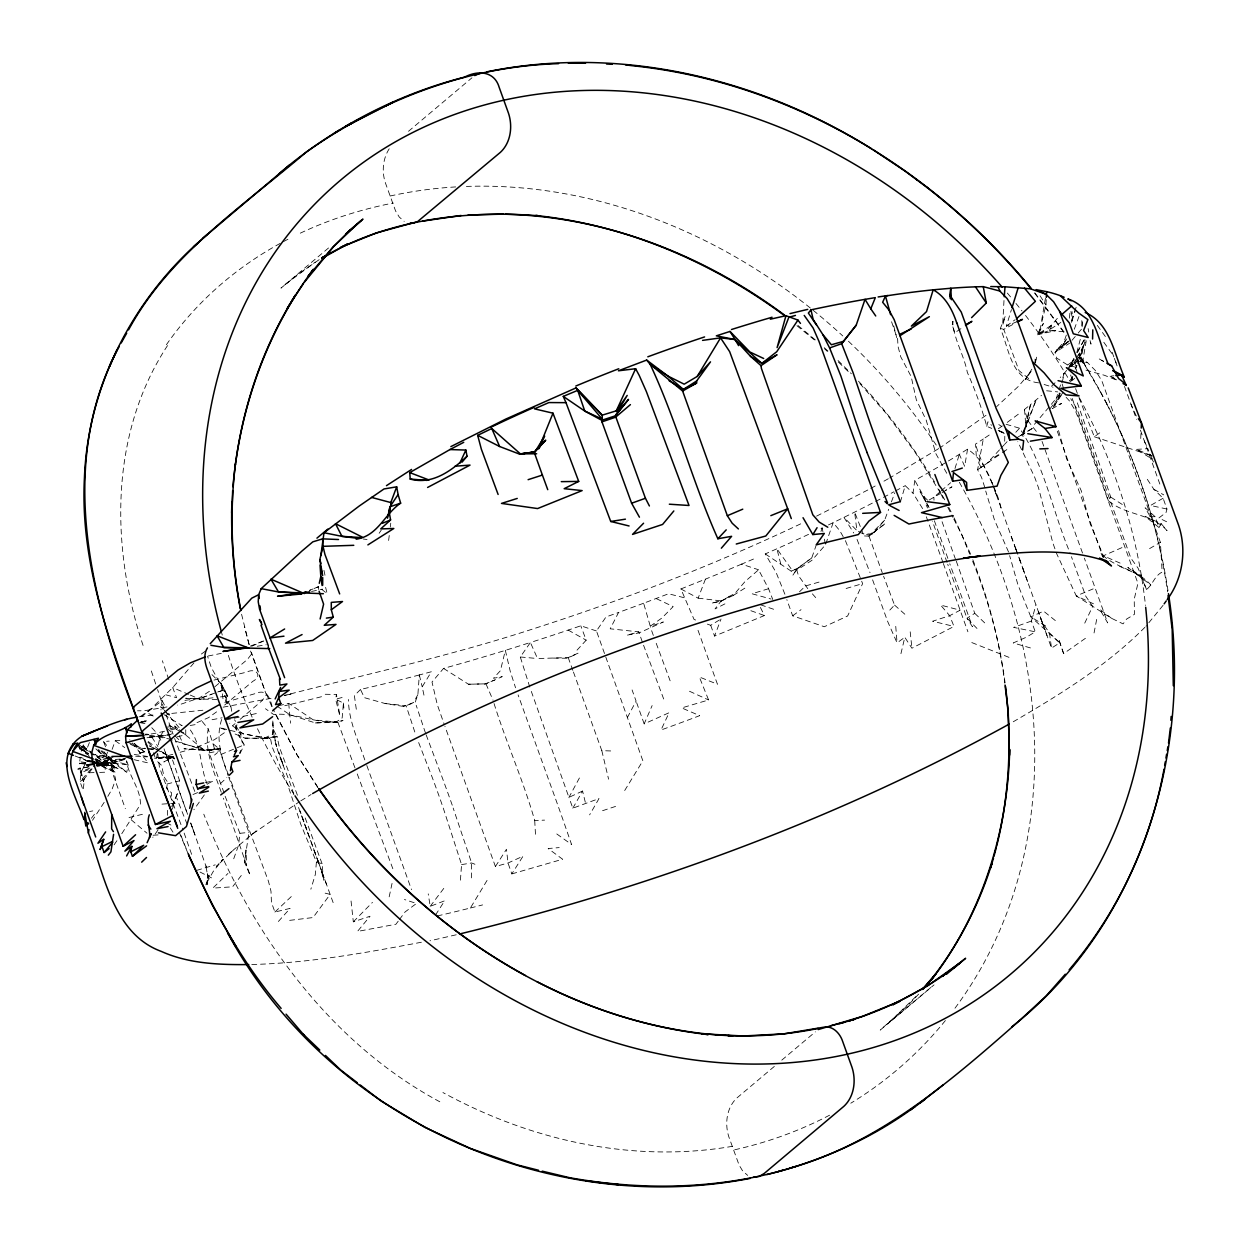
<?xml version="1.0" encoding="UTF-8"?>
<svg xmlns="http://www.w3.org/2000/svg" width="1249" height="1249" viewBox="0 0 1249 1249"><rect width="100%" height="100%" fill="white"/><g stroke="black" fill="none" stroke-linecap="round" stroke-linejoin="round"><path stroke-width="0.75" stroke-dasharray="5 3.75" d="M471.357 877.891L471.622 862.965L453.184 808.072M157.78 753.647L159.466 767.604L183.025 829.992M1000.761 448.5L1004.602 444.363L1004.867 433.247M318.433 589.466L318.511 586.702L309.487 590.402L318.511 586.702L327.176 593.743L324.943 584.657M1079.261 358.51L1079.495 353.045A544.626 118.811 -19.8 0 0 1085.038 341.992M1038.949 333.405L1043.352 323.46L1036.92 334.904L1045.538 331.094L1038.949 333.405L1045.991 305.021L1046.24 299.292M1140.727 438.508L1141.133 429.828M240.027 753.49L244.304 744.81L240.604 740.048L240.932 734.459L235.015 724.014L236.217 729.65L240.932 734.459M1003.993 300.525L1002.635 325.396L1005.32 316.153L1000.34 328.471C1009.333 349.08 1010.831 379.758 1038.809 382.881M1059.214 392.889L1058.824 398.665L1052.236 408.673L1061.572 403.521L1053.906 406.112L1058.481 391.499M460.428 880.17L461.568 864.605L443.645 809.258A489.546 211.487 76.3 0 0 432.029 776.878L417.619 739.908M202.244 721.516L208.208 728.901C204.04 752.117 214.906 773.677 222.228 794.989M419.274 674.975A544.58 118.796 -19.8 0 1 360.493 689.448L364.365 697.66L385.145 703.546L403.833 706.466L415.183 702.297L417.884 694.585L419.321 674.96L431.389 671.743L422.193 686.841L424.238 696.442M293.749 794.302C286.833 770.243 272.235 747.167 273.094 721.407M110.896 758.159L112.113 771.913L125.337 808.618M228.708 777.065L248.926 832.412L244.523 862.2L250.128 875.362L223.399 798.205M297.434 795.238L279.245 746.808L277.075 736.598L270.471 738.346L272.11 746.777L287.66 784.591L300.759 824.199L316.419 861.997L315.31 874.519L310.86 889.21M1082.087 326.785L1082.789 319.244M231.752 711.306L230.94 706.872L226.053 701.548L226.694 695.1L220.854 683.546L223.165 690.01L227.74 696.052L223.118 699.752L221.37 686.076L211.253 667.372L207.599 656.349M1069.394 318.167L1070.19 310.439M92.129 768.869L84.495 778.549L83.152 790.289L80.014 781.64L81.216 771.788L85.713 763.186L79.468 763.077L80.217 757.971M225.132 796.269L239.902 833.302L238.528 845.276L233.579 859.187M325.224 694.272L336.465 694.491L335.622 699.206L343.444 703.093L342.164 717.941L336.387 721.922L315.31 722.937L289.846 714.693L276.95 706.107M244.523 862.2L245.975 849.944L246.646 865.885M272.828 721.016L272.485 734.381L263.929 738.315L228.551 729.994M388.626 540.458L389.345 534.697M390.281 527.016L390.765 523.159M236.217 729.65L236.998 723.749L234.531 719.783M960.918 328.674L954.642 332.858L952.269 324.802L952.69 321.524C953.814 339.587 964.056 354.981 967.319 372.374C975.032 389.766 981.761 407.955 986.741 426.299L991.737 428.407M1073.734 358.994L1069.441 366.878L1075.046 363.506L1075.545 359.821M922.621 508.624L913.019 493.168L914.783 480.412A544.626 118.811 -19.8 0 0 959.279 454.355M984.774 487.391L981.527 477.321L977.592 469.765L983.322 438.977A544.142 118.702 -19.8 0 0 990.879 433.887M81.216 751.258L81.919 746.387M157.233 753.631L156.266 760.36L161.543 765.372L164.165 777.081L167.647 782.202L166.523 788.384L171.613 792.865L171.019 798.689L174.985 803.232L171.94 809.461M172.83 806.557L177.701 792.678L179.622 780.797L171.691 757.487L154.985 757.581M967.553 449.172L964.681 466.345L959.326 454.308L967.553 449.172C980.652 457.665 988.318 471.95 993.283 486.329M1080.728 362.069L1083.507 345.583L1079.042 358.26M1082.477 362.913L1086.255 340.665M1041.666 320.368L1045.6 297.403M98.078 749.135L99.42 752.351L126.727 772.382L128.132 764.825L125.759 758.658L95.736 763.545M1094.046 632.946L1097.122 617.1M1059.979 393.216L1058.824 398.665L1063.102 392.233M1062.274 382.319L1064.195 373.232L1061.338 382.366M389.173 896.844L392.42 881.685M158.326 744.794L160.262 736.02L164.228 730.197M141.465 716.723L162.073 700.548L160.949 709.916M1035.53 362.038L1036.811 356.48L1034.875 362.678M900.935 653.664L904.807 637.318L911.911 648.215L953.986 626.436L949.677 615.663L940.591 605.062L960.153 610.215L949.677 615.663L932.628 621.237L953.986 626.436M952.269 324.802L953.096 321.321M1023.134 436.557L1021.979 434.621L1033.75 427.595L1017.311 437.462L1021.979 434.621L1036.139 399.977L1023.477 433.653L1030.472 404.66L1041.525 395.355M986.741 426.299L987.912 421.787L991.581 425.3M272.485 734.381L273.64 730.009L272.828 724.842M1080.291 339.322L1076.31 354.279L1084.881 338.432L1077.59 351.968M1079.027 357.62L1081.025 354.685L1085.084 339.79M1147.3 479.304L1153.811 489.233L1163.1 498.257L1166.972 509.046L1166.02 512.543L1158.869 517.992L1169.907 523.331M811.741 557.991L797.252 568.592L792.803 575.321L797.252 568.592L811.741 557.991L816.05 545.61M1071.548 322.383L1072.61 318.714L1072.032 311.547M1030.441 647.934L1013.236 642.954L1026.491 637.162L1035.265 631.822L1031.393 621.05L1035.983 604.953M221.713 719.408C215.25 738.206 221.479 758.33 228.989 775.848M1024.523 409.422L1025.913 427.017L1030.472 404.66L1024.523 409.422L1027.802 420.632L1023.477 433.653M900.357 502.082L905.228 485.674L913.019 493.168M224.149 793.006L209.129 752.897L209.848 750.508L220.48 748.635L219.824 750.727L214.531 755.067M954.985 468.516L959.326 454.308M1072.032 321.071L1075.358 310.22M1017.076 321.633L1006.319 326.161L1011.44 309.611M1059.043 389.672L1060.76 384.192M205.866 884.838L209.067 875.206L207.037 884.792L207.599 872.13L207.927 877.563L205.726 864.651L206.335 867.181L190.738 823.122M102.262 762.218L104.198 762.015L107.523 752.039M820.968 531.465L822.185 527.937A544.876 118.858 -19.8 0 1 819.032 529.435M807.76 588.607L798.517 575.789L796.8 570.215L811.866 560.364L825.495 544.767L833.161 522.675L854.628 512.121A545.032 118.889 -19.8 0 0 893.847 491.841M1075.701 368.923L1076.935 365.364M1077.559 363.537L1085.662 340.29M1066.334 335.107L1062.571 345.801L1056.888 349.782L1055.062 352.515L1056.685 358.026L1067.661 365.02L1076.81 367.581M1071.361 320.852L1073.875 313.718M1074.499 311.938L1076.388 306.583M1070.768 381.788L1072.672 376.355M1075.217 369.111L1076.497 365.504M112.113 749.369L115.283 740.735L121.84 740.267M1074.296 329.236L1078.964 316.543M858.469 531.387L863.184 533.885L869.663 535.228L872.754 533.979L884.635 520.193L888.695 509.233M891.411 501.911L894.815 492.777M760.422 607.436L764.45 615.538L714.569 636.084L721.016 619.02M680.877 588.95L698.144 598.162L705.42 579.161L680.877 588.95L694.069 619.473L699.05 621.221M239.683 753.412L240.745 750.649L239.496 753.537M89.397 742.546L85.385 752.804L89.022 753.522M171.706 806.557L177.701 792.678M698.019 630.308L717.441 684.233L699.331 676.974L708.589 699.971L681.704 707.918L699.674 715.661A559.677 122.09 -19.8 0 1 661.018 730.009L669.105 712.726L644.172 723.874L652.134 705.576M1071.377 380.492L1072.579 377.916M1084.741 623.142L1092.641 606.436L1085.771 596.21L1071.423 556.695M206.772 882.871L213.22 871.505L223.025 859.109L216.42 866.431L233.766 849.663L256.123 831.007L251.346 835.019M845.401 540.63L862.622 583.611L847.634 615.991L824.309 626.733L792.662 615.804L786.839 599.629M643.625 603.236L618.567 612.463L610.199 628.809L638.942 631.885L626.686 635.241L639.16 632.853L663.344 621.986L650.276 626.217L643.625 603.236L668.512 593.775L685.279 598.006M85.713 763.186L80.592 772.866L83.589 781.749L81.216 771.788L94.971 765.778M627.326 717.66L636.084 701.079L632.088 689.932M579.411 777.986L568.935 797.393L572.823 808.181L599.005 798.564L589.622 814.863M417.884 694.585L413.606 702.469L403.833 706.466M1049.285 330.532L1052.564 324.459L1036.92 334.904L1055.795 330.563L1049.285 330.532L1065.491 331.875M1078.558 360.305L1069.441 366.878L1073.953 358.697L1068.176 368.283M1159.041 527.531L1161.164 523.659L1145.271 516.493L1155.153 516.743L1159.041 527.531L1145.271 516.493M572.823 808.181L582.565 791.039L585.75 804.091M1031.815 369.22L1025.195 379.634L1031.549 370.844L1018.7 386.082L996.624 406.659M487.048 880.436L470.389 908.007A559.568 122.074 -19.8 0 1 436.166 916.22M107.82 796.378L112.176 788.962L115.704 779.329L113.534 771.554L110.021 762.39L98.64 764.247L113.066 765.793L115.361 772.241L96.969 764.076M624.687 790.523L642.86 760.797L596.46 630.964L605.984 616.975L618.567 612.463M389.204 148.787C382.74 158.842 381.648 171.94 385.488 183.15L395.621 211.065L399.258 217.045L404.223 221.385M1065.975 340.29L1062.571 345.801L1070.299 340.103L1056.888 349.782L1066.833 338.901M167.538 345.567C109.1 434.371 110.568 549.06 143.573 646.951M495.416 866.541L506.454 849.273L508.015 863.012L511.825 873.91L523.019 856.205L508.015 863.012L495.416 866.541L444.941 726.356M104.167 802.358L92.52 820.281M1061.088 395.621L1052.236 408.673M1161.164 523.659L1167.05 530.622C1151.828 513.48 1125.599 515.478 1108.347 500.755L1110.704 497.086C1100.088 464.285 1087.629 432.31 1076.279 399.867M435.495 915.033L444.675 900.794L430.202 906.337L428.235 893.878M379.134 533.276L381.304 530.044M1075.046 363.506L1078.028 359.088M204.336 794.91L193.892 809.727M121.778 833.707L140.434 804.465C140.762 788.462 128.46 776.129 126.43 760.657M114.081 844.808L117.359 840.077M158.045 829.898L152.815 837.392M529.795 687.122L520.302 656.974L530.403 642.501A543.393 118.546 -19.8 0 0 568.17 630.089L580.785 625.796L596.46 630.964M1069.893 380.539L1073.032 376.136M1163.069 605.328L1145.957 626.249M398.212 921.184L395.917 924.26L357.464 931.442L370.047 916.251L353.326 921.824L350.813 898.796M399.368 919.639L405.113 911.926L416.479 903.464L404.442 899.514M430.202 906.337L445.487 886.15M91.411 818.267L95.923 812.303M1146.488 589.559L1142.601 578.771L1127.816 567.421L1140.852 575.851L1146.488 589.559C1152.889 584.594 1154.513 575.711 1162.163 572.089L1160.399 542.285L1101.774 380.664L1095.514 370.656L1087.411 362.46L1074.281 360.867L1071.22 364.895L1073.078 367.94M698.144 598.162L721.469 600.941L711.321 603.251L721.469 600.941L733.132 594.368L720.985 601.144L715.021 608.919L724.92 603.876M241.291 875.487L232.579 886.806L212.798 888.133L227.942 873.473M1050.066 408.688L1060.463 395.543M1060.198 393.763L1034.141 424.676M193.938 662.907L172.705 687.606L152.237 707.652M553.307 658.082L567.483 658.27L578.209 653.118L568.201 657.567L537.523 658.535L530.403 642.501L505.345 650.37A544.58 118.796 -19.8 0 1 443.551 668.418L432.013 682.032L437.291 704.67L444.301 724.561M720.985 601.144L733.21 595.492L745.013 581.566L758.58 569.794L768.572 588.716L772.788 599.52M1072.032 340.29L1076.966 334.482M1078.215 333.03L1081.915 328.659L1081.775 318.979M1057.341 318.37L1044.835 332.874L1060.823 322.414M915.829 996.624L887.852 1023.821L934.033 984.899M278.386 921.481L290.111 908.398L274.921 912.035L271.47 902.559L270.986 891.255L268.441 881.185L229.597 777.456M918.655 994.126L909.6 1003.696L880.233 1030.082L933.315 985.352M577.022 650.151L586.187 640.175L580.785 625.796M1004.602 444.363L1007.1 441.662M1015.827 432.248L1019.574 428.204C1044.851 465.549 1052.595 511.871 1070.159 553.088M999.481 449.874L990.504 459.538L1001.167 453.028M889.803 610.105L894.549 605.078L883.605 576.304M1069.441 366.878L1081.025 354.685M1144.896 627.326C1105.943 666.513 1058.309 695.599 1010.816 723.187M353.326 921.824L372.467 902.371M360.539 689.432L354.373 695.631L356.746 712.414M884.635 520.193L869.663 535.228L885.432 523.425L868.992 536.149L862.669 535.868M799.469 591.839L805.449 585.984L820.655 581.628M1051.455 386.284L1055.998 381.866M274.921 912.035L293.218 894.752M220.386 783.638L226.85 777.627M1072.064 380.648L1074.671 378.353M939.888 491.997L935.86 495.478L939.092 493.745M941.231 490.841L950.645 482.707M224.336 732.741L214.453 739.689L195.531 747.776A30.803 6.058 -22.2 0 1 188.911 749.837L178.654 752.679M232.455 725.856L235.062 723.639M240.151 719.33L262.196 700.564L266.396 694.928L250.549 651.041M408.485 131.301L471.935 77.828M328.534 247.973L280.963 288.113L297.949 274.265L319.198 259.667M216.592 711.852L208.552 717.629L195.109 723.468M224.648 705.061L252.798 681.345C263.086 675.896 255.889 667.372 246.802 672.087L213.36 680.237M774.333 1066.427L737.019 1097.871C726.512 1107.598 724.529 1124.038 728.948 1137.152L739.096 1165.067L742.718 1171.047L747.683 1175.387M781.796 1060.136L815.394 1031.83M232.111 851.225L227.786 854.862L231.206 852.005M209.426 691.306L199.403 697.926L179.965 704.53A30.803 7.385 -17.4 0 1 177.561 705.076M214.89 686.731L247.396 659.456L251.19 654.57L251.174 651.728M985.992 415.308L941.137 447.033M252.938 833.661L299.338 801.78M1069.675 367.144L1078.605 360.368M1018.31 414.215L1005.086 423.989L1019.574 428.204M1067.661 365.02L1074.827 359.665M285.475 284.241L315.263 262.134M989.161 461.818L977.592 469.765L1001.23 453.481M792.662 615.804L801.015 609.668M1006.319 326.161L1015.14 319.697M201.386 654.039L205.788 650.838M872.614 579.879L887.555 621.221L897.063 642.876L904.807 637.318M1078.933 397.619L1094.311 436.76L1102.399 430.967M650.276 626.217L661.908 618.005L673.18 606.592L656.1 598.536M1056.888 349.782L1068.051 342.007L1055.062 352.515L1069.566 343.21M1002.728 452.435L1007.256 449.297L1002.682 452.091M84.495 778.549L80.014 781.64L91.505 768.478L80.592 772.866L79.468 763.077M140.45 716.458L153.237 707.262L146.851 712.461L155.313 717.301M976.281 456.104L975.563 444.051L983.322 438.977M1063.633 653.617L1058.637 639.004L1063.633 653.617L1085.6 638.192M938.202 448.906L889.756 477.914M1020.464 561.831L1018.466 556.336L1051.517 648.09L1059.761 642.829L1049.472 632.978L1042.337 622.658L1038.325 611.901L1043.758 626.53M300.79 800.859L311.126 794.473M733.21 595.492L747.355 586.577M956.297 561.176L974.766 613.337L966.976 618.208L972.409 626.686L949.786 563.783M707.371 624.125L710.697 625.296L719.533 619.91M1149.58 548.608L1160.399 542.285M929.053 500.053L940.466 493.464M942.105 492.512L951.988 486.829L945.54 490.279M171.691 757.487L163.838 761.984L173.377 756.613L174.704 758.814L159.466 758.002L154.33 755.583M1163.1 498.257L1150.516 505.47L1166.972 509.046M104.198 762.015L113.487 756.753M888.32 478.726L882.559 481.942M99.655 772.413L105.65 772.179L103.995 762.046L110.302 758.518M870.772 488.375L876.72 485.158M895.486 490.951L905.228 485.674M1000.34 328.471L1003.743 329.33L1015.64 322.991M867.805 489.998L814.02 517.429M147.273 748.323L154.72 748.463L152.347 749.681L147.023 748.947M208.037 783.591L213.189 780.968L203.728 782.904M149.88 737.3L169.911 734.74L173.08 733.179M828.462 524.923L833.161 522.675L839.828 530.763L844.48 538.99M800.671 523.862C714.116 564.876 624.594 599.52 533.417 628.793C451.576 655.553 367.409 673.945 284.179 695.537L291.064 694.038L285.99 695.147M582.565 791.039L568.935 797.393L530.419 688.886M443.551 668.418L468.484 684.233L485.97 683.843L502.239 676.615L493.433 678.301L500.412 670.682L505.345 650.37L510.248 671.322L515.556 687.777M263.929 738.315L277.075 736.598L276.263 735.239L269.206 738.409L245.038 738.143L233.063 733.163M784.903 594.243L776.113 572.479L765.247 553.932L776.894 548.795A544.876 118.858 -19.8 0 0 809.477 533.932M765.247 553.932L791.21 571.168L799.501 567.499M251.658 646.248L263.758 640.971M96.688 765.028L100.123 763.514L105.4 763.951L118.015 768.494L93.581 753.569M1121.992 547.608L1103.351 555.774L1090.205 523.831L1081.259 490.748L1066.755 459.164L1057.825 428.048M753.475 559.052L741.609 564.142L758.58 569.794M791.21 571.168L797.252 568.592M1093.14 588.888L1076.279 595.929L1056.67 553.697L1052.845 542.909L1038.528 487.859L1034.625 477.087L1017.826 441.693M193.002 794.536L198.404 792.288M220.87 754.49L244.304 744.81L238.481 734.802L240.604 740.048M484.471 684.202L494.542 680.096M250.284 646.155L263.82 640.799M103.995 762.046L111.973 759.017M184.93 700.408L201.339 697.957L215.89 692.664M217.716 691.993L224.336 689.791L219.028 691.681M224.789 702.422L255.139 693.632C266.193 688.792 269.612 696.286 272.313 707.34M1031.393 621.05L1013.688 627.388L1035.265 631.822M201.339 697.957L211.955 694.179M315.31 722.937L337.87 722.25L343.022 720.517C319.76 726.356 297.028 711.946 273.64 714.506L265.459 708.729M125.759 758.658L109.85 763.904L124.213 759.595M602.58 810.695L615.554 806.417M96.719 766.777L105.4 763.951L95.564 762.187M768.572 588.716L752.039 593.759L771.055 599.036M144.462 751.586L137.624 753.662L144.993 751.679M151.301 749.509L154.72 748.463M196.733 870.366L215.203 864.854M846.135 588.482L862.622 583.611M511.825 873.91L562.612 859.234L548.155 848.539L559.193 847.603M172.784 754.302L165.461 756.332A30.803 6.042 -22.2 0 1 159.607 757.737L154.657 758.393M139.732 722.547L147.257 720.47L140.388 722.141M140.216 722.406L147.257 720.47M208.083 656.022L221.307 653.368M342.101 697.488L335.622 699.206L339.9 716.036L336.465 694.491M166.944 784.029L179.622 780.797M213.423 744.107L219.309 748.947L213.626 748.994L220.48 748.635L204.477 750.306L169.068 739.033M470.389 908.007L482.598 904.916M142.402 814.301L128.647 817.627L147.007 833.224M177.202 736.801L185.758 734.755L185.758 726.949M278.636 705.716L288.691 703.343L313.327 719.939L336.387 721.922M456.228 934.783L429.984 940.794M164.571 731.227L157.14 732.882A30.663 6.682 -19.8 0 1 151.191 733.959L144.837 734.225M170.504 729.916L177.936 728.276M89.022 766.667L77.797 769.119L90.069 766.496M311.532 591.448L322.664 589.169M271.033 698.363L219.605 707.808M209.129 752.897L219.824 750.727L228.052 775.52M110.021 762.39L97.079 764.997L113.066 765.793L110.021 762.39L99.311 764.357L95.954 762.905M124.041 759.002L113.768 761.031L98.406 756.363L113.909 759.533L124.073 758.783M212.065 719.721L222.181 717.8M89.569 811.507L92.801 810.898M139.263 716.77L156.187 714.615M257.247 646.248L266.287 644.734M167.023 706.95L148.787 710.01A30.803 7.385 -17.4 0 1 142.683 710.775L137.515 710.806M461.568 864.605L471.622 862.965L477.899 865.432M220.48 748.635L209.129 750.477L183.962 748.776L209.848 750.508L183.15 743.873L174.033 734.927M421.381 942.246C364.365 953.034 306.911 963.447 248.723 964.571M166.226 727.277L174.735 726.044L177.701 728.464M141.059 722.281L146.648 721.547L140.872 722.016M202.884 710.244L167.46 713.85M147.007 737.737L166.148 735.302M213.033 697.801L201.995 699.097L185.664 698.207M220.386 696.926L227.74 696.052L220.292 681.892L223.165 690.01M289.674 920.357L313.015 917.562L330.158 894.393L323.382 892.723M1116.575 379.868L1110.08 376.168L1113.905 375.762M158.764 758.143L173.377 756.613L163.775 757.113L174.704 758.814L159.591 751.055M159.466 758.002L173.377 756.613M239.902 833.302L248.926 832.412M96.048 764.185L109.194 762.967L128.132 764.825L113.768 761.031L99.42 752.351L99.171 748.822M149.365 736.364L169.911 734.74M145.025 734.958L148.912 734.677L145.306 733.881M161.98 804.122L174.985 803.232M105.525 746.761L103.511 741.5L109.178 741.125M1136.543 449.375L1147.831 448.672L1152.405 459.226L1136.543 449.375L1150.641 455.307M153.081 835.238L158.139 834.91M494.058 703.53C506.376 742.968 523.393 780.75 534.713 820.531L544.564 820.125M89.069 772.741L94.159 772.6M468.484 684.233L485.97 683.843L493.074 700.299M94.893 763.201L105.931 763.217L118.015 768.494L100.123 763.514L94.721 763.389M185.914 698.425L219.402 699.737M245.038 738.143L270.471 738.346L243.227 734.022L229.707 723.593M872.754 533.979L863.184 533.885L854.628 512.121L856.892 530.56L843.981 517.398L853.707 532.98M127.757 742.281L141.699 748.213L145.415 748.292M573.432 672.009L601.815 750.665L613.384 751.039M135.657 756.207L147.288 756.878M85.541 763.764L78.219 763.295L85.416 764.123M113.066 765.793L98.359 764.607L115.361 772.241L94.955 757.971M520.302 656.974L537.523 658.535M96.142 761.734L109.194 762.967M1046.631 390.781L1057.747 391.905M385.145 703.546L406.128 705.732L415.636 734.553M96.204 765.372L99.795 765.793L96.282 764.388M90.849 753.881L111.302 757.331M363.178 539.006L367.05 539.49M80.966 761.89L86.478 762.624M141.699 748.213L145.259 748.697M134.221 754.458L147.429 756.441M149.505 735.411L168.631 738.83M140.044 722.687L145.415 723.686L143.323 723.093M96.126 762.749L109.147 765.403L95.158 759.751M134.002 759.673L148.163 762.936L129.709 739.689M180.996 725.404L182.167 725.716L162.807 713.944M165.789 694.803L176.593 697.707L172.705 687.606L188.537 694.35M226.725 729.478L219.387 727.48L226.225 730.322M1085.974 370.141L1104.303 375.246L1116.887 380.196M316.419 861.997L322.07 863.699L323.616 880.451L321.212 869.897L326.582 884.573M1044.117 384.489L1052.985 387.19M1003.431 432.935L997.373 429.656M83.34 758.33L79.858 757.222L86.306 760.547M1094.311 436.76L1152.405 456.057L1149.064 454.027L1153.576 462.036M760.61 604.813L776.675 610.308M160.262 736.02L167.304 738.44M998.17 430.577L1003.259 432.373M750.883 610.714L764.45 615.538M971.8 642.564L1012.299 658.676M75.159 756.02L85.728 760.188M95.939 759.283L105.931 763.217L93.534 753.881M190.285 695.1L200.839 699.581M999.715 431.389L1004.602 433.528M1120.072 563.096L1103.351 555.774C1117.543 568.529 1138.464 570.2 1150.86 585.063L1136.2 573.791M1119.697 566.328L1140.852 575.851L1142.601 578.771L1138.058 568.154L1130.891 558.194L1080.588 418.04L1076.373 407.908L1070.721 398.696M1093.453 603.782L1076.279 595.929L1111.548 618.317L1123.101 623.891L1126.52 619.129L1134.467 614.321L1134.217 599.223L1137.933 583.33L1079.698 421.569L1075.436 410.89L1069.3 400.742L1065.366 396.511M689.495 691.259L708.589 699.971M130.38 744.295L145.774 751.555M1110.08 376.168L1117.074 379.602M174.704 758.814L159.607 751.289M167.241 823.2L170.926 825.058M200.012 872.036L211.518 877.86M157.905 750.196L149.521 745.887L154.501 748.557M144.759 752.007L133.643 743.014M156.172 749.431L164.54 753.772L160.091 750.43M1078.527 357.698L1087.411 362.46M439.804 1101.774C327.144 1041.229 249.847 931.098 203.79 814.192M1103.632 361.383L1098.808 358.713L1103.507 361.336M568.17 630.089L586.187 640.175M1153.811 489.233L1163.725 494.869M168.834 725.06L178.997 730.884M180.683 731.852L185.758 734.755L183.541 732.492M82.184 746.59L91.958 752.569M1045.554 625.89L1030.831 616.881L1017.919 584.735L1009.645 555.633M1110.704 497.086L1123.304 505.142M151.769 727.73L157.39 733.756L161.246 741.079L157.39 733.756M998.778 424.566L1001.62 426.409M77.297 743.608L88.429 751.227M90.022 752.32L105.931 763.217M80.842 748.104L88.679 753.584M556.789 833.957L571.574 844.527L563.986 822.607A849.445 175.516 72.9 0 0 548.498 779.376L518.101 694.912M115.283 740.735L124.759 747.605M80.061 748.338L87.477 753.881L77.454 744.747M94.877 759.408L100.81 763.842M82.699 745.731L91.989 752.725M148.241 741.484L158.607 749.306M1111.548 618.317L1099.791 609.293L1107.676 622.876L1084.382 558.178M798.049 325.521L816.534 340.915M1055.327 620.581L1043.602 611.151L1030.831 616.881L1059.761 642.829M796.94 325.739L816.065 341.274M179.185 729.681L204.477 750.306L214.703 749.291L208.208 728.901M1028.708 378.619L1019.028 370.641L1003.743 329.33M78.828 747.355L87.368 754.677M95.908 761.984L100.17 765.637L95.908 761.718M101.747 750.696L126.727 772.382M894.549 605.078L906.602 615.804M1155.153 516.743L1145.099 507.781L1152.624 520.724M824.215 347.69L828.025 351.125M824.605 348.814L827.353 351.453M838.329 362.007L850.694 373.873M974.766 613.337L985.258 623.438M927.554 500.131L923.885 496.556L914.783 480.412M1103.819 342.288L1112.859 354.825M100.81 750.992L112.972 762.811L103.511 751.133M95.845 748.854L103.573 756.41M838.017 360.477L851.365 373.763M167.522 728.557L172.737 733.663M147.882 742.125L154.689 748.807M163.291 709.385L160.668 706.793L164.353 710.431M164.603 710.681L179.075 727.589M165.571 711.649L170.473 716.52L168.787 713.32M211.94 674.616L221.354 684.015L227.74 696.052M976.983 628.45L966.976 618.208L947.71 564.283M858.469 381.179C887.477 411.905 913.019 445.862 934.658 482.145M1097.34 325.396L1106.739 338.463M859.874 383.552L886.384 413.622L914.877 451.857L940.013 492.184M812.381 593.853L815.847 597.787M1027.802 420.632L1037.06 432.295M103.511 741.5L106.977 745.809M1034.609 293.062L1065.631 334.794M1136.325 416.042L1130.969 404.348M1034.89 292.922L1066.115 334.826M81.747 746.34L87.118 753.725M791.007 568.654L776.894 548.795L780.906 564.532M317.683 786.995L296.981 754.771L273.078 709.073M317.855 787.588L296.872 754.739L274.187 711.696M230.94 706.872L224.758 695.334L226.053 701.548M151.847 737.144L157.936 746.543M1040.042 295.779L1045.991 305.021M1103.757 557.507L1100.619 552.62L1103.054 557.179L1056.732 429.734M170.27 827.946L173.314 832.708M1078.355 354.466C1124.256 426.112 1155.575 507.547 1167.596 591.839M1080.338 357.323L1101.259 393.466M938.936 489.514L940.653 492.465M946.758 473.277L935.891 453.684L926.18 420.101L916.329 399.852L911.192 376.62L900.716 356.761L898 346.301L897.641 339.416L890.959 319.994M134.58 743.53L139.185 751.555M207.334 784.481C199.497 766.277 202.197 744.029 188.599 727.777M942.308 495.447L946.414 502.894M1106.755 403.942C1137.386 463.27 1158.744 527.515 1168.439 593.618M1100.525 392.108L1107.551 405.425M948.787 507.406L953.409 516.415M162.073 700.548L165.43 706.934M978.716 462.973L981.214 467.719M940.872 493.87L944.322 500.599M947.772 507.313L952.94 517.398M953.799 519.084L961.558 534.213L969.692 554.072M83.246 744.841L89.272 756.675M954.158 517.913L970.692 554.353M929.069 507.547L920.076 491.684L925.837 501.926L923.885 496.556L928.413 506.844L927.086 503.878M273.64 730.009L276.263 735.239M857.048 539.412L870.022 572.682M1008.552 552.011L994.501 520.052L985.711 491.044M174.735 726.044L176.265 729.275M179.325 735.77L183.15 743.873M1144.318 440.944L1147.831 448.672M926.165 504.939L927.523 508M271.72 706.403L266.193 693.429M187.85 853.098L178.997 831.662M972.643 561.301C988.552 600.238 999.622 641.393 1004.789 683.156M1001.042 507.906C995.968 485.065 981.386 466.22 975.563 444.051M663.687 699.003L643.563 645.249M1114.295 358.369L1117.137 365.457M180.98 835.565L187.412 851.646M264.242 688.621L251.486 652.556M972.83 559.755C988.771 599.801 999.871 641.83 1005.289 684.608M1042.041 441.428L1083.726 556.383M670.135 680.799L655.772 642.095M184.149 833.099L192.315 856.314M337.87 722.25L355.684 769.79M322.07 863.699L304.725 816.69M926.336 516.774L942.683 561.675M194.797 791.491L174.626 738.456M653.336 635.413L650.354 627.123M392.842 868.726L356.308 771.445M313.999 850.382L319.432 864.917L300.025 810.96L308.69 835.394M1017.857 554.353L1015.14 547.171L1017.794 554.494M868.992 536.149L882.262 572.729M568.201 657.567L572.838 670.37M1011.144 536.414L1016.577 551.043L993.923 488.14M317.605 860.139L323.007 874.753M1070.596 375.012L1073.032 381.632M1075.623 388.658L1077.606 394.044M426.159 734.88L441.537 775.723A824.996 338.557 76 0 1 453.246 808.025M298.542 807.463L333.717 904.198M164.009 708.995L157.561 689.557M1042.337 622.658L1047.63 637.318M955.532 559.396L941.403 519.849M947.07 562.487L932.394 521.13M166.008 714.522L173.096 734.178M191.94 826.448L194.938 834.722L190.707 822.935M1112.156 352.28L1114.733 359.431M1115.388 361.226L1117.98 368.408M1124.459 386.378L1136.559 419.383M1140.431 430.171L1159.853 484.081M943.323 563.486L967.913 631.775M710.697 625.296L714.569 636.084M644.172 723.874L636.084 701.079M364.802 759.923C358.166 740.267 348.565 720.673 348.455 699.487M366.8 765.45L411.514 889.663M187.615 814.364L163.978 748.666L187.131 813.083M934.377 520.755L949.146 561.988M1022.993 568.732L1028.224 583.392M642.298 641.892L639.16 632.853M153.424 752.741L155.048 757.331M992.096 482.66L997.17 497.118L995.828 493.246M1019.215 557.928L1024.336 572.604M1072.251 398.493C1083.945 432.747 1097.309 466.205 1108.347 500.755M155.703 683.999L150.239 667.747M425.503 733.101L416.198 705.326M78.468 744.857L80.217 750.103M1062.196 384.067L1063.68 388.985M249.082 644.546L244.429 626.936M249.16 644.562L241.51 614.04M1090.08 340.618L1090.986 344.146L1090.361 340.696M893.722 325.88L896.735 337.683M601.815 750.665L608.591 779.189M1070.861 311.532L1072.61 318.714M419.321 674.96L422.193 686.841M1074.281 360.867L1077.325 373.685M323.959 570.356L325.115 575.914M275.904 743.623L276.482 746.465L274.437 736.332M822.185 527.937L822.919 531.668M824.387 539.146L825.495 544.767M1088.129 328.612L1088.769 332.062M1049.472 632.978L1051.517 648.09M910.209 631.838L911.911 648.215M288.691 703.343L290.564 723.202M343.444 703.093L343.865 708.199M895.752 626.358L897.063 642.876M534.713 820.531L535.571 835.846M933.877 497.258L934.002 500.178M1035.062 359.088L1035.202 362.928M167.366 810.336L167.522 815.784M321.524 696.692A568.186 88.133 -20.5 0 1 284.756 705.732M256.326 713.538A558.475 75.986 -19.5 0 1 225.132 720.002M195.094 724.654A549.045 65.01 -18.4 0 1 185.679 726.215M174.86 727.886A549.045 65.01 -18.4 0 1 167.944 728.885M1066.662 370.422A544.142 118.702 -19.8 0 1 1060.245 377.51M1002.369 425.925A544.142 118.702 -19.8 0 1 998.138 428.891M741.719 564.08A544.142 118.702 -19.8 0 1 705.529 579.099M945.384 1020.558A519.49 436.822 49.9 0 1 850.788 1103.21M829.601 1115.185A519.49 436.822 49.9 0 1 733.585 1150.017M390.125 196.015A519.49 436.822 49.9 0 1 456.182 186.897M466.392 186.429A519.49 436.822 49.9 0 1 842.778 335.95M848.446 341.242A519.49 436.822 49.9 0 1 938.405 448.313M959.326 482.239A519.49 436.822 49.9 0 1 953.783 1009.801M732.523 1146.301A520.162 432.857 59 0 1 442.927 1092.547M166.382 344.74A520.162 410.421 36.6 0 1 288.019 239.215M300.306 233.157A520.162 410.421 36.6 0 1 393.232 203.041M187.225 824.34A400.055 144.447 69 0 1 176.827 798.173M168.818 679.643A400.055 104.807 64.4 0 1 162.37 660.721M293.968 794.223A519.49 436.822 49.9 0 1 256.935 727.558M252.126 717.176A519.49 436.822 49.9 0 1 227.646 653.165M222.275 635.085A519.49 436.822 49.9 0 1 221.276 631.463M1007.334 293.078A519.49 436.822 49.9 0 1 1011.066 297.512M1015.983 303.46A519.49 436.822 49.9 0 1 1022.01 310.97M1025.507 315.435A519.49 436.822 49.9 0 1 1070.05 381.32M1079.401 397.9A519.49 436.822 49.9 0 1 1145.489 605.422M1079.495 353.045L1077.044 356.902L1085.162 364.817L1079.495 353.045M282.04 761.812L278.652 752.023L283.57 766.293L282.04 761.812"/><path stroke-width="1.5" d="M322.679 585.281L322.695 577.506M390.796 506.313L390.812 502.566L396.682 486.829L384.021 488.952L359.244 506.017L324.006 532.714L320.852 555.524M231.658 513.074L231.877 502.098C230.753 537.788 233.563 573.572 240.308 608.638M1092.578 339.01L1092.781 329.861M721.344 548.186L731.617 536.321L717.863 538.756C692.43 481.864 676.661 420.819 650.198 364.38L682.625 391.031L696.583 383.084L696.645 380.976L710.509 361.851L697.176 376.48L684.187 384.177L667.965 376.09L650.198 364.38L646.67 360.071L618.411 370.797L635.632 368.72L639.176 375.325L646.373 391.577L689.026 505.486L669.339 504.206M231.721 517.851L232.657 490.607M1046.334 297.387L1046.584 291.657L1036.092 289.627L1045.835 294.155L1053.563 301.727L1059.62 311.407L1069.409 322.991L1073.297 333.78L1088.207 337.511L1083.586 330.517L1087.895 319.619L1078.527 312.89L1060.214 295.654A544.127 118.702 -19.8 0 0 1046.584 291.657M1141.211 428.095L1141.445 422.88L1128.206 387.908M1173.311 685.732L1172.187 629.465L1168.049 595.601M208.583 786.542L197.732 788.853L196.155 784.45L196.405 779.579M1170.344 727.964L1168.518 743.093M1170.875 720.283L1171.156 716.442M147.117 842.7L151.16 833.676L149.521 837.47C150.52 829.679 146.367 822.545 149.302 814.816M1004.227 296.762L1005.023 286.786L1030.425 288.8L1045.835 294.155M279.214 691.462L278.668 697.707L275.529 704.592L280.838 703.609L278.668 697.707L289.206 690.104L279.214 691.462L286.942 683.952L279.823 685.108L279.495 678.722M966.96 490.357L962.87 479.71L952.644 481.224L953.471 472.575L966.601 482.379L966.96 490.357L997.077 486.142L1000.871 475.385L1008.333 462.427L1003.603 452.138M1022.588 449.999L1023.649 440.71L1018.716 439.226L1005.867 429.188L996.249 408.688L961.246 312.078L949.74 295.092L950.786 288.254A543.393 118.53 -19.8 0 1 975.485 286.848L983.244 286.63L999.824 291.033L1007.116 298.573L1012.97 308.253L1055.998 426.69L1044.991 428.501L1035.156 420.851L1055.998 426.69M232.954 486.767C239.621 408.798 266.537 332.281 313.327 269.3L307.66 276.919L332.874 247.161L361.211 220.464M230.425 770.727L231.892 762.062L238.309 755.567L233.438 756.753M388.392 515.494L389.953 506.782L398.103 494.557L396.682 486.829M248.723 964.571C219.168 964.868 188.568 963.713 161.183 951.363C113.035 933.69 104.245 874.175 88.414 833.052L88.991 829.57M1164.021 769.197C1150.594 842.732 1117.652 912.925 1069.128 969.849M1164.661 765.465L1165.301 761.734M1165.941 758.018L1166.582 754.287M1167.237 750.555L1167.877 746.824M113.597 834.332L110.911 851.88L108.32 855.175M130.661 727.418L131.379 723.811C119.748 733.038 103.183 733.272 93.691 745.31L91.755 752.647L92.176 759.798L123.105 846.26L134.018 840.53L124.869 851.162L131.848 846.369L130.77 851.771L132.425 856.33L146.586 845.838M85.416 814.02L83.902 819.469C75.486 794.817 50.99 755.504 82.293 736.02C100.404 729.01 118.03 719.783 137.515 717.129M387.518 518.194L389.953 506.782L400.648 503.16L398.103 494.557M319.276 583.283L320.821 576.445L320.025 565.016L322.695 575.555M322.383 573.806L319.806 559.739L323.007 546.328L322.554 538.865L338.541 539.521M996.64 846.151C1009.629 794.099 1012.018 739.642 1005.539 686.466M103.745 839.328L100.17 849.461L103.745 839.328L97.937 843.262L105.634 831.896M189.676 808.337L191.893 799.266M137.827 719.986L127.242 729.9L125.603 736.332L126.04 742.702L155.422 824.481L170.379 821.249L156.952 828.711L168.069 826.557M83.902 819.469L85.369 813.926M993.97 856.299L996.218 847.868M137.921 721.298L133.237 708.995L134.377 706.341L178.029 670.01L190.597 662.751L205.351 656.849M800.468 323.413L797.939 320.087L785.949 315.7L777.097 347.597L788.837 317.277L795.457 315.435M993.517 857.985L990.535 867.993L992.174 862.606C978.17 907.664 955.719 950.177 925.54 986.491L929.537 981.698L923.089 989.239M1012.002 307.769L1018.263 287.535M142.917 733.756L141.98 732.351L143.198 730.384L184.602 695.49L196.046 688.105L210.566 681.283M320.134 618.973L323.6 604.126L319.104 591.245M870.787 308.815L865.026 299.354A544.658 118.811 -19.8 0 0 810.976 309.846L813.146 319.463L822.888 334.638L829.601 347.94L841.654 343.678L856.205 325.208L865.026 299.354L875.33 297.621L870.787 308.815L875.736 315.981M193.376 803.404L186.413 826.541L175.578 835.675L158.451 832.833M538.6 448.766L552.979 413.185L534.51 408.86L548.857 402.568L566 402.662L610.73 521.473L629.09 525.97M280.619 687.403L275.155 698.94M322.554 538.865L312.812 541.847L301.899 551.074L261.213 588.654L258.652 594.727L258.231 601.784L259.573 609.262L284.647 677.707M635.632 368.72L616.319 410.827L602.221 415.152L575.945 387.939L505.626 419.149L450.858 446.611M951.426 299.713L950.786 288.254L933.175 289.83A544.58 118.796 -19.8 0 0 885.463 296.013L882.653 302.274L888.882 309.924L894.175 319.65L952.644 481.224M197.67 243.009C131.286 302.43 87.805 388.127 84.448 477.649C79.561 566.671 113.05 651.01 142.277 733.319M539.068 448.5L544.658 436.151L534.884 451.966L519.537 454.121L499.647 446.517L477.68 435.339L491.763 428.516L520.365 453.855L536.664 453.777M111.645 361.57L109.49 366.3L116.844 350.11M459.773 463.317L465.861 450.062L449.952 449.562L409.75 472.59L410.203 479.07C432.497 485.143 451.685 470.561 467.032 456.244L465.861 450.062M234.219 755.223L236.545 750.665L207.787 670.729C204.992 663.609 203.041 654.757 207.443 647.903M126.602 855.955L131.848 846.369M119.326 346.301C57.501 460.319 89.101 594.243 133.175 708.402M121.169 343.007L126.711 333.155M128.553 329.861C169.24 254.531 242.946 206.241 306.473 151.91C380.118 99.982 467.969 66.15 558.553 63.652M289.471 304.865L286.708 309.409L295.435 295.045C262.431 347.737 242.197 408.001 234.734 469.624L235.39 463.988C229.582 512.699 231.33 562.347 240.87 610.496M697.176 376.48L720.564 337.87L735.037 339.525L761.859 363.365L777.034 354.763L761.016 365.66L761.406 368.393L812.818 514.807L819.157 522.066L827.775 527.234M356.184 539.209C378.025 535.946 384.458 514.073 400.648 503.16M803.029 517.711L812.834 534.572L817.065 527.702M291.735 301.087L303.46 283.554M1167.175 599.598C1183.381 577.881 1187.237 547.952 1177.666 522.66L1141.445 422.88L1138.37 418.774M616.319 410.827L627.185 395.418L616.054 414.59L628.512 399.368L615.414 415.823L601.737 420.273L584.751 411.046L563.268 396.386L577.709 390.359L602.299 419.18L602.221 415.152L575.945 387.939M1164.13 603.86L1166.254 600.925M797.939 320.087L776.737 351.734L761.859 363.365L750.43 356.246L735.037 339.525L730.009 331.438L716.333 335.84L735.037 339.525L738.596 345.614M304.553 281.993L333.702 246.459L349.97 230.222L345.583 234.203L362.928 219.106L349.907 230.05M84.479 817.767L85.775 825.714L88.023 822.732M856.205 325.208L841.654 343.678L853.098 372.748L867.852 416.448A824.949 474.62 79.2 0 0 879.515 448.797L900.388 501.63L888.429 504.877M810.976 309.846L808.368 313.046L816.487 324.99M673.836 510.966L662.594 524.439L632.54 534.4L643.578 523.222M112.285 841.545L101.981 846.603L104.104 852.536L112.769 842.185M462.021 462.177L467.032 456.244M210.238 643.657L251.783 598.146L258.652 594.727L259.105 598.458M922.059 989.536L935.766 973.97L930.927 980.512C981.917 914.83 1007.756 832.099 1009.692 749.416L1009.426 755.364L1008.208 711.087L1005.023 685.03M1065.303 974.204L1046.131 995.968L1020.652 1019.543C955.173 1077.169 887.274 1136.606 802.888 1164.24C728.058 1189.22 647.138 1191.577 569.841 1177.745L542.222 1171.156M717.863 538.756L726.215 529.857M519.537 454.121L534.135 452.06L545.735 440.163L534.884 451.966L520.365 453.855M971.581 317.652L986.288 303.007L983.244 286.63M229.27 775.239L232.892 771.679L231.252 767.105M132.425 856.33L143.682 845.276L130.77 851.771M141.668 862.169L146.508 857.485M123.105 846.26L135.579 834.754M389.22 512.231L390.578 519.927L380.742 528.905L393.825 528.483L367.877 544.907M203.087 238.122L289.799 164.743C341.055 123.698 400.96 93.378 464.612 77.11C478.211 69.975 494.495 71.177 499.178 87.352L508.437 113.066C512.871 126.18 510.888 142.636 500.381 152.347L417.509 221.651L376.261 232.954L340.821 247.286L347.971 243.742L321.805 258.465M193.47 246.834L207.318 234.281M331.313 609.777L342.523 601.518L331.282 602.393L331.313 609.777L333.296 617.115L324.256 625.296L336.012 624.391L312.672 640.472L285.521 643.173L302.071 634.554M1011.721 1026.897C1139.791 925.931 1193.576 751.789 1168.439 593.618M272.61 710.853L280.838 703.609M1061.65 314.639L1071.704 305.911M630.417 404.614L615.57 417.213L601.956 421.865L631.619 503.222L639.441 517.18M946.586 974.173L959.856 962.995L927.601 985.804L892.754 1004.821L899.951 1001.183L862.7 1016.28L818.204 1029.582M953.471 968.521L965.633 958.28L942.214 976.421L947.32 972.674C917.437 993.782 884.151 1009.988 849.226 1020.839L855.065 1019.122L839.515 1023.696M279.339 173.502L289.799 164.743M316.934 538.147L327.878 529.061M942.886 1085.084L919.686 1103.289M104.104 852.536L109.1 848.649M220.698 794.957L228.926 788.634M804.215 315.419L813.13 328.003L818.922 341.258L880.545 512.387L868.914 521.067L858.375 534.556L816.19 544.861L824.309 533.448L812.834 534.572M1016.608 318.62L1035.405 301.337L1024.477 288.097M766.948 1174.544C820.125 1161.398 871.302 1138.994 915.439 1106.349M272.641 716.707L262.665 723.998L239.902 727.902L253.75 719.814L237.919 722.437M910.334 1110.096L924.806 1099.526M85.775 825.714L88.679 823.622M899.936 335.762L929.365 316.668L911.348 326.114L926.524 311.594L933.175 289.83C945.602 296.575 952.441 309.986 956.75 322.929M965.633 325.536L971.909 321.336L965.415 324.865M386.456 485.658L411.577 469.437M696.645 380.976L683.344 389.423L669.121 380.758M208.817 787.151L199.262 793.146L208.349 791.101M322.351 257.731L325.505 255.78L322.211 257.7M238.981 710.478L225.148 719.002L238.075 716.567M284.631 628.981L269.987 637.911L283.976 636.178M474.745 75.58L480.069 73.238M312.625 793.552C515.821 677.38 740.095 595.18 971.207 557.163L963.479 558.178L980.075 556.024L972.159 557.054C1017.014 552.729 1064.554 546.281 1107.972 561.894L1099.495 558.022M334.264 133.206L339.572 130.037M345.989 126.196L351.219 123.073M322.18 257.747C387.003 219.527 465.034 209.941 538.943 215.812L535.837 215.421M1009.27 724.061C836.939 819.016 650.448 887.493 459.491 934.018M427.595 487.453L470.03 465.112L455.042 466.205M1019.043 321.18L1022.447 319.369L1017.076 321.633M449.952 449.562L463.738 442.333M155.422 824.481L172.159 815.816M197.732 788.853L204.602 785.34M352.64 122.902L344.974 126.789L393.185 102.137L385.847 105.853M552.979 413.185L578.709 481.411L564.173 488.687L582.143 490.592L537.601 508.562L501.489 503.409L517.242 498.429M696.583 383.084L683.344 389.423L667.965 376.09L646.67 360.071M899.577 334.389L911.114 329.049M219.356 704.639L195.375 718.191L150.614 756.863L177.701 828.337M309.674 591.839L277.559 596.241L300.603 594.071L305.864 591.87M682.625 391.031L727.34 515.712L742.765 509.17M81.919 736.192L93.878 731.196L82.293 736.02M382.537 523.222L390.578 519.927M300.603 594.071L304.178 592.604M770.836 515.65L787.729 508.78L765.793 536.008L736.254 544.018M107.555 725.903L94.253 730.946M72.895 744.029L77.891 743.093C70.256 752.023 68.633 764.825 73.597 775.426L95.689 836.971M631.619 503.222L645.436 498.273L649.402 505.97M234.484 751.414L236.545 750.665M951.941 471.544L962.323 468.063M528.108 479.678L542.394 475.073L547.749 489.67M778.377 1171.515L784.169 1169.813M789.696 1168.174L795.535 1166.472M843.528 341.32L831.397 344.755L822.888 334.638M789.977 313.608L807.728 309.377M126.04 742.702L143.978 737.816M845.308 1022.01L830.46 1025.835M934.861 474.526L938.951 485.158L945.587 494.026L949.786 504.58L921.481 512.652L942.261 517.554L953.034 515.65M770.305 319.198L785.949 315.7M231.892 762.062L240.042 760.36M196.155 784.45L203.728 782.904M124.666 719.752L127.008 719.268M818.157 1028.427C788.509 1034.594 758.112 1036.795 727.87 1035.593L732.82 1035.874L715.49 1034.89M487.016 71.802C619.004 44.839 758.377 77.922 871.505 148.74M422.787 221.104L461.115 215.468M1030.331 441.178L1052.142 437.556L1044.991 428.501M750.227 1178.385C546.328 1217.962 326.083 1116.434 227.49 932.581L235.889 946.586L212.033 904.619L188.537 854.738M246.896 647.482L222.931 651.432L248.208 647.763L223.883 647.497L210.94 645.28M93.909 763.842L86.649 765.044L94.159 764.357M610.73 521.473L625.421 519.162M878.125 296.965L887.867 295.513M413.856 222.993L409.984 223.243M326.364 618.114L333.296 617.115M702.562 340.384L720.564 337.87L729.666 351.672L791.304 518.585M1115.81 375.559L1121.54 374.965L1124.319 377.12C1114.311 354.56 1110.423 323.35 1085.225 312.547M74.144 743.92L68.117 753.288L73.394 755.348M1005.867 429.188L1009.754 439.976L1018.716 439.226M468.11 214.969L503.394 214.141M143.089 735.099L125.603 736.332L143.994 735.63M1059.62 311.407L1083.273 375.933L1066.381 367.659L1075.811 375.84L1081.322 385.863L1060.838 388.408L1079.074 395.933L1065.99 394.887L1053.734 384.505L1044.07 372.827L1032.704 361.991M568.295 63.09L585.594 63.075M862.684 513.339L880.545 512.387M1039.793 448.906L1048.036 448.563M561.301 481.646L578.709 481.411M353.779 545.313L323.007 546.328L324.943 554.431L339.666 593.915M111.895 756.441L132.004 756.254M990.754 286.552L1005.023 286.786M261.213 588.654L278.527 591.964L323.366 593.728M753.444 1177.245L759.189 1176.449L764.216 1173.451L843.84 1106.349C854.347 1096.638 856.33 1080.198 851.912 1067.083L842.638 1041.354C840.077 1033.423 832.615 1025.273 823.528 1027.24L784.06 1033.844L743.264 1035.999L701.688 1033.797M249.004 648.2L217.061 635.772L223.883 647.497L269.737 648.621M505.189 214.203C606.14 216.67 704.249 255.28 784.762 315.279M606.546 64.027L612.26 64.292M302.258 593.353L278.527 591.964L270.939 579.177L304.334 593.603M361.289 537.585L341.945 536.352L324.006 532.714M410.203 479.07L427.033 480.381M720.392 1035.171C656.365 1030.55 593.915 1011.112 537.054 981.698M94.268 761.547L86.821 760.828L94.253 762.358M599.942 1182.631L618.536 1184.614L613.993 1184.13M703.312 1034L708.23 1034.609C549.857 1016.67 408.673 917.375 318.745 788.572M625.593 64.886L631.791 65.666C788.213 81.544 932.238 167.975 1031.174 288.457M357.386 538.288L341.945 536.352L335.481 523.674L362.069 536.992M926.867 501.63L949.786 504.58M590.199 1181.289L585.875 1180.711L604.375 1183.162M536.524 215.577C626.139 225.07 711.415 261.806 783.701 314.998M1027.771 433.7L1052.142 437.556M127.242 729.9L143.494 733.491M1058.059 380.664L1081.322 385.863M538.553 1170.266L517.086 1164.849L470.42 1148.471L424.801 1127.332L381.288 1101.134L360.212 1084.975M371.499 497.399L390.812 502.566M132.285 759.017L93.691 745.31L98.437 738.221L80.326 742.624L72.707 751.367L93.41 759.033M409.75 472.59L429.016 479.991M1060.214 295.654L1064.164 297.246M602.299 419.18L584.751 411.046L577.709 390.359M763.685 358.494L749.931 352.015L730.009 331.438M1113.015 370.547L1121.54 374.965L1126.301 385.41L1123.054 383.568M889.959 505.673L899.124 510.466M1071.189 300.775L1067.817 298.948C1095.357 307.769 1098.214 341.461 1108.191 363.974L1111.657 365.863L1118.698 378.65A561.144 122.402 -19.8 0 1 1126.301 385.41M1101.072 558.771L1111.485 565.953L1106.068 560.801M1106.833 363.178L1111.657 365.863M1112.828 370.656L1124.319 377.12M525.501 975.563C443.442 930.567 372.343 865.994 318.948 789.196M151.504 758.096L146.32 744.56M894.128 515.384L908.913 524.034A560.067 122.168 -19.8 0 1 942.261 517.554M873.113 149.771L905.041 171.051L927.945 188.146M357.214 1082.664L340.665 1069.971L325.443 1055.436M915.954 178.997L917.312 180.043M937.296 195.593C971.597 223.274 1002.994 254.531 1030.956 288.581M926.711 187.178L938.421 196.468M750.43 356.246L761.016 365.66M738.393 528.936L732.179 523.222L727.34 515.712M286.068 1014.157L303.32 1034.297L319.806 1050.05M303.32 1034.297L304.506 1035.452M884.995 501.489L887.29 503.737M281.134 1008.396C242.571 963.369 213.72 910.911 189.551 857.001L188.131 853.426M96.392 742.374L94.034 739.455L96.048 744.295M1105.271 560.27L1106.911 562.409M261.494 622.564L259.386 619.504L262.009 624.672M148.038 825.011L150.848 829.149M975.485 286.848L986.288 303.007M113.409 831.647L111.629 828.868L111.707 814.598M127.211 730.712L125.368 727.511L126.945 732.866M887.633 503.191L866.993 452.497M491.763 428.516L499.647 446.517M563.268 396.386L566 402.662M998.013 286.599L999.824 291.033M177.405 826.619L148.678 751.274M498.117 494.463L481.365 449.234L477.68 435.339M542.394 475.073L534.135 452.06M645.436 498.273L615.414 415.823M984.04 398.306L987.881 409.11A849.57 623.688 84.2 0 0 1003.587 452.154M141.98 732.351L146.617 745.466M261.01 625.125L268.363 645.92M319.806 559.739L320.977 563.346M161.215 713.054L190.379 795.02L191.519 801.546M280.385 679.44L268.145 647.044M81.31 796.909L83.777 804.887M829.601 347.94L840.936 376.152L855.346 420.148A489.53 272.017 78.8 0 0 867.056 452.45M885.463 296.013L890.631 314.686M88.414 833.052L84.713 812.396M66.181 762.749L66.9 766.527M949.74 295.092L950.302 298.636M320.821 576.445L322.133 585.531M601.737 420.273L601.956 421.865M260.026 605.937L260.495 609.668M1008.77 431.873L1009.754 439.976M389.953 506.782L390.219 512.246M490.873 427.236A551.621 171.082 -24.4 0 1 533.994 407.408M575.805 386.035A549.092 160.169 -24.5 0 1 618.755 368.752M647.809 356.808A558.459 150.707 -24.2 0 1 704.592 336.918M731.477 329.517A568.186 138.014 -23.6 0 1 772.069 317.246M956.812 322.882A846.65 621.456 84.2 0 0 968.631 355.091L972.3 366.004A847.337 621.94 84.2 0 0 984.087 398.275M1145.676 607.279A519.49 436.822 49.9 0 1 847.4 1054.187A519.49 436.822 49.9 0 1 294.998 795.816M221.276 631.463A519.49 436.822 49.9 0 1 430.452 124.151A519.49 436.822 49.9 0 1 1002.291 287.239"/></g></svg>
